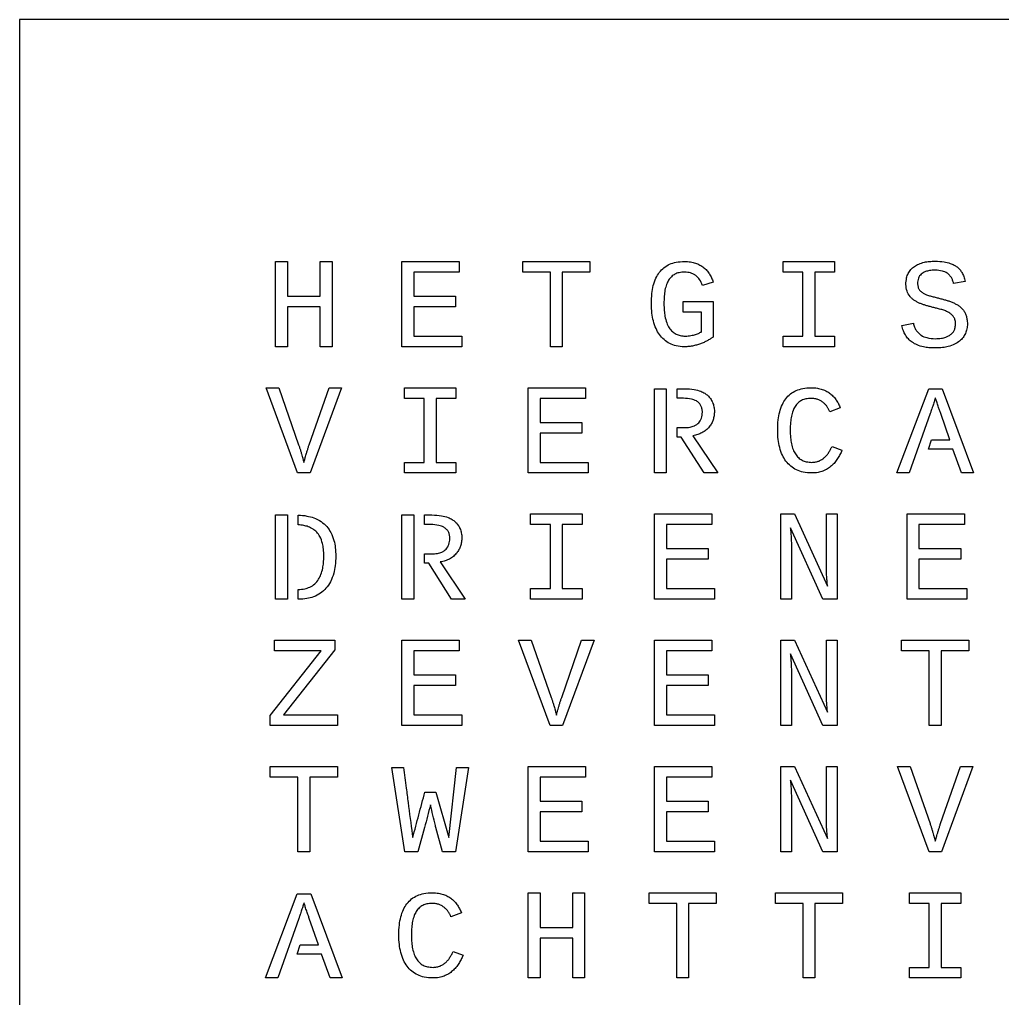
# Model space of a CAD drawing. Extents: x 0 to 550, y 0 to 550.
# Drawn here: x 0 to 259.4, y 291.6 to 550 of the extents above; entities that cross this region are included whole.
import ezdxf

# ---------------------------------------------------------------- set-up
doc = ezdxf.new("R2010")
doc.units = 0
doc.header["$MEASUREMENT"] = 0
for name, color, linetype in [('Rectangle', 7, 'Continuous'), ('ShapeString', 7, 'Continuous'), ('ShapeString001', 7, 'Continuous'), ('ShapeString002', 7, 'Continuous'), ('ShapeString003', 7, 'Continuous'), ('ShapeString004', 7, 'Continuous'), ('ShapeString005', 7, 'Continuous'), ('ShapeString013', 7, 'Continuous'), ('ShapeString014', 7, 'Continuous'), ('ShapeString015', 7, 'Continuous'), ('ShapeString016', 7, 'Continuous'), ('ShapeString017', 7, 'Continuous'), ('ShapeString018', 7, 'Continuous'), ('ShapeString026', 7, 'Continuous'), ('ShapeString027', 7, 'Continuous'), ('ShapeString028', 7, 'Continuous'), ('ShapeString029', 7, 'Continuous'), ('ShapeString030', 7, 'Continuous'), ('ShapeString031', 7, 'Continuous'), ('ShapeString039', 7, 'Continuous'), ('ShapeString040', 7, 'Continuous'), ('ShapeString041', 7, 'Continuous'), ('ShapeString042', 7, 'Continuous'), ('ShapeString043', 7, 'Continuous'), ('ShapeString044', 7, 'Continuous'), ('ShapeString052', 7, 'Continuous'), ('ShapeString053', 7, 'Continuous'), ('ShapeString054', 7, 'Continuous'), ('ShapeString055', 7, 'Continuous'), ('ShapeString056', 7, 'Continuous'), ('ShapeString057', 7, 'Continuous'), ('ShapeString065', 7, 'Continuous'), ('ShapeString066', 7, 'Continuous'), ('ShapeString067', 7, 'Continuous'), ('ShapeString068', 7, 'Continuous'), ('ShapeString069', 7, 'Continuous'), ('ShapeString070', 7, 'Continuous')]:
    doc.layers.add(name, color=color, linetype=linetype)

msp = doc.modelspace()

# ---------------------------------------------------------------- linework, layer by layer
at = {"layer": 'Rectangle', "flags": 128}
msp.add_lwpolyline([(0, 0), (550, 0), (550, 550), (0, 550), (0, 0)], dxfattribs=at)
at = {"layer": 'ShapeString', "flags": 128}
msp.add_lwpolyline([(70.71, 474.19), (70.71, 463.64), (67.55, 463.64), (67.55, 486.15), (70.71, 486.15), (70.71, 477.01), (79.31, 477.01), (79.31, 486.15), (82.46, 486.15), (82.46, 463.64), (79.31, 463.64), (79.31, 474.19), (70.71, 474.19)], dxfattribs=at)
at = {"layer": 'ShapeString001', "flags": 128}
msp.add_lwpolyline([(100.89, 486.15), (116.04, 486.15), (116.04, 483.34), (104.04, 483.34), (104.04, 477.01), (115.06, 477.01), (115.06, 474.19), (104.04, 474.19), (104.04, 466.46), (116.71, 466.46), (116.71, 463.64), (100.89, 463.64), (100.89, 486.15)], dxfattribs=at)
at = {"layer": 'ShapeString002', "flags": 128}
msp.add_lwpolyline([(143.24, 483.34), (143.24, 463.64), (140.11, 463.64), (140.11, 483.34), (132.8, 483.34), (132.8, 486.15), (150.54, 486.15), (150.54, 483.34), (143.24, 483.34)], dxfattribs=at)
at = {"layer": 'ShapeString003', "flags": 128}
msp.add_lwpolyline([(168.84, 483.27, -0.063725), (170.06, 484.51, -0.063029), (171.56, 485.42, -0.058602), (173.26, 485.95, -0.046575), (175.48, 486.15, -0.036846), (177.11, 486.03, -0.046349), (178.37, 485.72, -0.041822), (179.56, 485.21, -0.046827), (180.52, 484.57, -0.043393), (181.37, 483.78, -0.043788), (182.06, 482.86, -0.02807), (182.62, 481.84, -0.027275), (183.07, 480.73), (180.25, 479.82, 0.06002), (179.45, 481.37, 0.073262), (178.48, 482.42, 0.051723), (177.84, 482.83, 0.048325), (177.07, 483.13, 0.03775), (176.36, 483.28, 0.032275), (175.5, 483.34, 0.052565), (174.05, 483.19, 0.066729), (172.97, 482.8, 0.069783), (172.05, 482.14, 0.065486), (171.29, 481.21, 0.051171), (170.76, 480.11, 0.039764), (170.34, 478.59, 0.025483), (170.14, 477.02, 0.019855), (170.06, 475, 0.020376), (170.13, 473.17, 0.025393), (170.33, 471.71, 0.042028), (170.82, 469.91, 0.054841), (171.46, 468.63, 0.064874), (172.29, 467.64, 0.070524), (173.27, 466.97, 0.062603), (174.34, 466.6, 0.052433), (175.69, 466.46, 0.022347), (176.47, 466.49, 0.025458), (177.16, 466.59, 0.013429), (177.84, 466.74, 0.016135), (178.39, 466.9, 0.014495), (178.95, 467.09, 0.01953), (179.35, 467.26, 0.011335), (179.75, 467.46, 0.019567), (179.97, 467.6), (179.97, 472.79), (175.14, 472.79), (175.14, 475.6), (183.04, 475.6), (183.04, 466.17, -0.008929), (182.44, 465.79, -0.007054), (181.67, 465.32, -0.018908), (180.87, 464.91, -0.016497), (179.93, 464.51, -0.020333), (178.96, 464.18, -0.017975), (177.84, 463.88, -0.027722), (176.7, 463.71, -0.024943), (175.42, 463.64, -0.054232), (173.27, 463.88, -0.065221), (171.58, 464.49, -0.058351), (170.09, 465.51, -0.0579), (168.87, 466.85, -0.049443), (167.97, 468.43, -0.042492), (167.28, 470.44, -0.033435), (166.89, 472.53, -0.028821), (166.75, 475, -0.026361), (166.89, 477.68, -0.033371), (167.26, 479.78, -0.045727), (167.95, 481.78, -0.055888), (168.84, 483.27)], format="xyb", dxfattribs=at)
at = {"layer": 'ShapeString004', "flags": 128}
msp.add_lwpolyline([(201.55, 486.15), (215.12, 486.15), (215.12, 483.34), (209.91, 483.34), (209.91, 466.46), (215.12, 466.46), (215.12, 463.64), (201.55, 463.64), (201.55, 466.46), (206.76, 466.46), (206.76, 483.34), (201.55, 483.34), (201.55, 486.15)], dxfattribs=at)
at = {"layer": 'ShapeString005', "flags": 128}
msp.add_lwpolyline([(242.4, 476.52, -0.002952), (243.42, 476.25, -0.003246), (244.34, 476, -0.015457), (245.26, 475.72, -0.016129), (246.11, 475.39, -0.023944), (246.95, 475.01, -0.02551), (247.7, 474.58, -0.042603), (248.38, 474.06, -0.042628), (248.97, 473.44, -0.047418), (249.45, 472.73, -0.042652), (249.83, 471.85, -0.049184), (250.05, 470.94, -0.035854), (250.15, 469.64, -0.051346), (250.02, 468.37, -0.051361), (249.63, 467.16, -0.062202), (249, 466.08, -0.058509), (248.07, 465.13, -0.058916), (246.78, 464.3, -0.050552), (245.1, 463.68, -0.034401), (243.63, 463.41, -0.028144), (241.8, 463.31, -0.023106), (240.01, 463.39, -0.028585), (238.58, 463.61, -0.045252), (236.86, 464.14, -0.056557), (235.59, 464.83, -0.050795), (234.59, 465.7, -0.051502), (233.8, 466.75, -0.045413), (233.25, 467.87, -0.040093), (232.86, 469.21), (235.9, 469.83, 0.040071), (236.21, 468.83, 0.046579), (236.61, 468.03, 0.055529), (237.22, 467.28, 0.055685), (237.97, 466.67, 0.082081), (239.47, 466.04, 0.059161), (241.69, 465.77, 0.03572), (243.32, 465.89, 0.04852), (244.49, 466.18, 0.038219), (245.18, 466.48, 0.043895), (245.73, 466.84, 0.051802), (246.25, 467.33, 0.052241), (246.64, 467.92, 0.070384), (246.92, 468.68, 0.053186), (247.04, 469.75, 0.071918), (246.88, 470.8, 0.088257), (246.5, 471.58, 0.05884), (245.89, 472.22, 0.053397), (245.08, 472.76, 0.031477), (244.19, 473.17, 0.027266), (243.11, 473.51, 0.00171), (242.02, 473.79, 0.00191), (241.05, 474.04, -0.002624), (240.08, 474.3, -0.002977), (239.23, 474.54, -0.01315), (238.4, 474.8, -0.013547), (237.62, 475.1, -0.02304), (236.86, 475.45, -0.023934), (236.18, 475.85, -0.037848), (235.55, 476.34, -0.038865), (235.01, 476.9, -0.088454), (234.23, 478.32, -0.082002), (233.94, 480.04, -0.049421), (234.12, 481.83, -0.07155), (234.54, 483.01, -0.060718), (235.25, 484.04, -0.062059), (236.17, 484.85, -0.053002), (237.32, 485.47, -0.044244), (238.82, 485.95, -0.02972), (240.11, 486.15, -0.024461), (241.69, 486.23, -0.036312), (243.99, 486.06, -0.048837), (245.65, 485.65, -0.037608), (246.63, 485.22, -0.042733), (247.42, 484.71, -0.049583), (248.14, 484.01, -0.049839), (248.72, 483.2, -0.03681), (249.2, 482.18, -0.030732), (249.61, 480.89), (246.51, 480.35, 0.037876), (246.26, 481.2, 0.044274), (245.93, 481.88, 0.054284), (245.42, 482.54, 0.055578), (244.81, 483.06, 0.085547), (243.55, 483.62, 0.062356), (241.67, 483.86, 0.036961), (240.14, 483.74, 0.052233), (239.09, 483.47, 0.044062), (238.46, 483.17, 0.051669), (237.97, 482.81, 0.060674), (237.55, 482.32, 0.059282), (237.25, 481.73, 0.049847), (237.08, 481.07, 0.039569), (237.01, 480.22, 0.070469), (237.13, 479.4, 0.079829), (237.44, 478.73, 0.060075), (237.94, 478.19, 0.053182), (238.63, 477.71, 0.030188), (239.4, 477.36, 0.025206), (240.37, 477.05, 0.00064), (241.38, 476.79, 0.000628), (242.4, 476.52)], format="xyb", dxfattribs=at)
at = {"layer": 'ShapeString013', "flags": 128}
msp.add_lwpolyline([(76.64, 430.31), (73.38, 430.31), (65.05, 452.82), (68.37, 452.82), (73.64, 437.74, -0.006561), (73.9, 436.99, -0.006121), (74.15, 436.18, -0.001757), (74.39, 435.36, -0.002038), (74.59, 434.66, -0.002307), (74.82, 433.86, -0.002384), (75.03, 433.08, -0.002787), (75.23, 433.82, -0.002581), (75.46, 434.63, -0.001494), (75.66, 435.32, -0.001269), (75.9, 436.13, -0.003514), (76.15, 436.96, -0.003683), (76.41, 437.74), (81.66, 452.82), (84.96, 452.82), (76.64, 430.31)], format="xyb", dxfattribs=at)
at = {"layer": 'ShapeString014', "flags": 128}
msp.add_lwpolyline([(109.91, 433.12), (115.12, 433.12), (115.12, 430.31), (101.55, 430.31), (101.55, 433.12), (106.76, 433.12), (106.76, 450), (101.55, 450), (101.55, 452.82), (115.12, 452.82), (115.12, 450), (109.91, 450), (109.91, 433.12)], dxfattribs=at)
at = {"layer": 'ShapeString015', "flags": 128}
msp.add_lwpolyline([(137.38, 440.86), (137.38, 433.12), (150.05, 433.12), (150.05, 430.31), (134.22, 430.31), (134.22, 452.82), (149.38, 452.82), (149.38, 450), (137.38, 450), (137.38, 443.67), (148.39, 443.67), (148.39, 440.86), (137.38, 440.86)], dxfattribs=at)
at = {"layer": 'ShapeString016', "flags": 128}
msp.add_lwpolyline([(170.69, 452.56), (170.69, 430.31), (167.55, 430.31), (167.55, 452.56), (170.69, 452.56)], dxfattribs=at)
msp.add_lwpolyline([(182.89, 448.97, -0.050545), (183.25, 447.81, -0.050551), (183.37, 446.61, -0.036551), (183.28, 445.39, -0.042367), (183.04, 444.37, -0.048434), (182.63, 443.4, -0.046885), (182.03, 442.51, -0.051681), (181.15, 441.63, -0.050767), (180.09, 440.93, -0.042549), (179.01, 440.47, -0.037011), (177.7, 440.16), (184.29, 430.31), (180.67, 430.31), (174.63, 439.79), (173.52, 439.79), (173.52, 442.28), (175.32, 442.28, 0.044113), (176.96, 442.42, 0.061396), (178.09, 442.77, 0.047574), (178.73, 443.14, 0.052496), (179.24, 443.58, 0.053941), (179.64, 444.12, 0.050045), (179.95, 444.79, 0.041747), (180.14, 445.54, 0.039939), (180.21, 446.36, 0.052603), (180.1, 447.32, 0.064598), (179.84, 448.07, 0.076008), (179.35, 448.76, 0.070169), (178.62, 449.32, 0.079231), (177.33, 449.81, 0.050697), (175.19, 450.03), (173.52, 450.03), (173.52, 452.56), (175.5, 452.56, -0.039451), (178.02, 452.36, -0.054414), (179.79, 451.87, -0.043009), (180.82, 451.36, -0.048743), (181.64, 450.74, -0.054186), (182.35, 449.94, -0.052419), (182.89, 448.97)], format="xyb", dxfattribs=at)
at = {"layer": 'ShapeString017', "flags": 128}
msp.add_lwpolyline([(214.43, 437.34), (217.04, 436.3, -0.023014), (216.53, 435.19, -0.022242), (215.9, 434.1, -0.03593), (215.16, 433.09, -0.035394), (214.27, 432.19, -0.04403), (213.26, 431.44, -0.040821), (212.04, 430.82, -0.052998), (210.74, 430.45, -0.043217), (209.09, 430.31, -0.049904), (206.81, 430.54, -0.062198), (205.06, 431.12, -0.058276), (203.52, 432.12, -0.058738), (202.26, 433.43, -0.051908), (201.33, 435.01, -0.044707), (200.61, 437.01, -0.033661), (200.23, 439.12, -0.02828), (200.08, 441.66, -0.027631), (200.23, 444.33, -0.034625), (200.61, 446.42, -0.046116), (201.32, 448.42, -0.055785), (202.23, 449.93, -0.062906), (203.46, 451.17, -0.06188), (204.98, 452.08, -0.05773), (206.69, 452.61, -0.046144), (208.92, 452.82, -0.037273), (210.57, 452.7, -0.047027), (211.84, 452.38, -0.041062), (213.05, 451.86, -0.046445), (214.01, 451.21, -0.037693), (214.86, 450.42, -0.038485), (215.56, 449.52, -0.026906), (216.14, 448.54, -0.027587), (216.6, 447.52), (213.84, 446.49, 0.029519), (213.54, 447.13, 0.027157), (213.15, 447.79, 0.038438), (212.68, 448.38, 0.038143), (212.12, 448.91, 0.044701), (211.49, 449.34, 0.040369), (210.72, 449.7, 0.049018), (209.91, 449.92, 0.042443), (208.93, 450, 0.052693), (207.51, 449.85, 0.065247), (206.41, 449.47, 0.068674), (205.48, 448.82, 0.06386), (204.69, 447.88, 0.051304), (204.14, 446.78, 0.040142), (203.7, 445.27, 0.027738), (203.48, 443.71, 0.021311), (203.39, 441.66, 0.022619), (203.49, 439.63, 0.028428), (203.72, 438.02, 0.03981), (204.17, 436.49, 0.049672), (204.75, 435.34, 0.063894), (205.55, 434.37, 0.068457), (206.51, 433.68, 0.0659), (207.64, 433.28, 0.052987), (209.12, 433.12, 0.046443), (210.13, 433.22, 0.053124), (210.99, 433.47, 0.039378), (211.78, 433.9, 0.041114), (212.47, 434.42, 0.034371), (213.07, 435.05, 0.033754), (213.59, 435.77, 0.0197), (214.04, 436.55, 0.019987), (214.43, 437.34)], format="xyb", dxfattribs=at)
at = {"layer": 'ShapeString018', "flags": 128}
msp.add_lwpolyline([(239.91, 436.61), (240.72, 439.07), (245.52, 439.07), (243.11, 446.04, -0.001217), (242.8, 446.93, -0.00283), (242.66, 447.31, -0.003753), (242.44, 447.95, -0.004226), (242.24, 448.52, 0.00036), (242.06, 449.1, 0.000476), (241.91, 449.54, 0.000533), (241.77, 449.98, 0.001179), (241.71, 450.18, 0.006301), (241.64, 449.98, 0.002804), (241.51, 449.53, -0.003072), (241.37, 449.09, -0.002307), (241.19, 448.51, -0.001507), (241, 447.94, -0.001325), (240.78, 447.29, -0.000675), (240.47, 446.33, -0.002174), (240.37, 446.04), (234.78, 430.31), (231.55, 430.31), (239.96, 452.56), (243.54, 452.56), (251.79, 430.31), (248.6, 430.31), (246.32, 436.61), (239.91, 436.61)], format="xyb", dxfattribs=at)
at = {"layer": 'ShapeString026', "flags": 128}
msp.add_lwpolyline([(70.72, 396.98), (67.55, 396.98), (67.55, 419.22), (70.72, 419.22), (70.72, 396.98)], dxfattribs=at)
msp.add_lwpolyline([(80.86, 399.88, -0.06225), (79.38, 398.56, -0.06133), (77.59, 397.62, -0.048813), (75.83, 397.15, -0.040787), (73.65, 396.98), (73.52, 396.98), (73.52, 399.55, 0.047532), (75.25, 399.74, 0.058455), (76.58, 400.18, 0.072575), (77.87, 401.03, 0.070147), (78.9, 402.25, 0.051459), (79.53, 403.5, 0.041234), (80, 405.18, 0.026479), (80.2, 406.59, 0.02161), (80.27, 408.32, 0.025895), (80.17, 410.23, 0.033283), (79.92, 411.7, 0.057557), (79.26, 413.5, 0.074055), (78.4, 414.72, 0.062562), (77.43, 415.51, 0.055348), (76.15, 416.13, 0.038511), (74.99, 416.45, 0.031432), (73.52, 416.63), (73.52, 419.2, -0.034593), (75.81, 418.95, -0.042566), (77.62, 418.46, -0.060028), (79.57, 417.47, -0.065948), (81.06, 416.16, -0.061566), (82.15, 414.56, -0.053025), (82.95, 412.46, -0.035882), (83.3, 410.62, -0.029192), (83.44, 408.32, -0.029647), (83.29, 405.84, -0.036262), (82.9, 403.85, -0.052683), (82.04, 401.61, -0.060524), (80.86, 399.88)], format="xyb", dxfattribs=at)
at = {"layer": 'ShapeString027', "flags": 128}
msp.add_lwpolyline([(104.02, 396.98), (100.89, 396.98), (100.89, 419.22), (104.02, 419.22), (104.02, 396.98)], dxfattribs=at)
msp.add_lwpolyline([(115.36, 409.18, -0.051759), (114.48, 408.29, -0.050846), (113.42, 407.59, -0.042602), (112.34, 407.14, -0.037047), (111.03, 406.82), (117.63, 396.98), (114, 396.98), (107.97, 406.46), (106.86, 406.46), (106.86, 408.94), (108.66, 408.94, 0.04409), (110.29, 409.09, 0.061373), (111.42, 409.44, 0.047579), (112.07, 409.8, 0.052515), (112.57, 410.24, 0.053981), (112.98, 410.79, 0.050085), (113.28, 411.45, 0.04167), (113.47, 412.21, 0.039914), (113.54, 413.02, 0.052586), (113.44, 413.99, 0.064579), (113.17, 414.74, 0.076001), (112.68, 415.43, 0.070174), (111.96, 415.99, 0.079254), (110.66, 416.48, 0.050712), (108.53, 416.69), (106.86, 416.69), (106.86, 419.22), (108.83, 419.22, -0.03946), (111.35, 419.02, -0.05442), (113.12, 418.54, -0.043002), (114.16, 418.02, -0.048729), (114.98, 417.41, -0.054159), (115.68, 416.61, -0.052392), (116.22, 415.64, -0.05046), (116.58, 414.48, -0.050449), (116.7, 413.28, -0.036442), (116.61, 412.06, -0.042252), (116.37, 411.03, -0.048384), (115.96, 410.07, -0.046926), (115.36, 409.18)], format="xyb", dxfattribs=at)
at = {"layer": 'ShapeString028', "flags": 128}
msp.add_lwpolyline([(134.88, 419.49), (148.45, 419.49), (148.45, 416.67), (143.24, 416.67), (143.24, 399.79), (148.45, 399.79), (148.45, 396.98), (134.88, 396.98), (134.88, 399.79), (140.09, 399.79), (140.09, 416.67), (134.88, 416.67), (134.88, 419.49)], dxfattribs=at)
at = {"layer": 'ShapeString029', "flags": 128}
msp.add_lwpolyline([(183.38, 399.79), (183.38, 396.98), (167.55, 396.98), (167.55, 419.49), (182.71, 419.49), (182.71, 416.67), (170.71, 416.67), (170.71, 410.34), (181.72, 410.34), (181.72, 407.53), (170.71, 407.53), (170.71, 399.79), (183.38, 399.79)], dxfattribs=at)
at = {"layer": 'ShapeString030', "flags": 128}
msp.add_lwpolyline([(200.89, 396.98), (200.89, 419.49), (204.55, 419.49), (213.25, 400.46, -0.003861), (213.18, 401.13, -0.003369), (213.11, 401.9, -0.006601), (213.05, 402.55, -0.005274), (213, 403.36, -0.006795), (212.97, 404.19, -0.006542), (212.96, 405.04), (212.96, 419.49), (215.79, 419.49), (215.79, 396.98), (212, 396.98), (203.43, 415.87, -0.000668), (203.49, 415.15, -0.000631), (203.56, 414.4, -0.005635), (203.61, 413.76, -0.004826), (203.65, 413.01, -0.006988), (203.68, 412.28, -0.00794), (203.69, 411.63), (203.69, 396.98), (200.89, 396.98)], format="xyb", dxfattribs=at)
at = {"layer": 'ShapeString031', "flags": 128}
msp.add_lwpolyline([(250.05, 399.79), (250.05, 396.98), (234.22, 396.98), (234.22, 419.49), (249.38, 419.49), (249.38, 416.67), (237.38, 416.67), (237.38, 410.34), (248.39, 410.34), (248.39, 407.53), (237.38, 407.53), (237.38, 399.79), (250.05, 399.79)], dxfattribs=at)
at = {"layer": 'ShapeString039', "flags": 128}
msp.add_lwpolyline([(67.29, 383.34), (67.29, 386.15), (83.15, 386.15), (83.15, 383.61), (69.66, 366.46), (83.93, 366.46), (83.93, 363.64), (66.09, 363.64), (66.09, 366.25), (79.58, 383.33), (67.29, 383.34)], dxfattribs=at)
at = {"layer": 'ShapeString040', "flags": 128}
msp.add_lwpolyline([(116.71, 366.46), (116.71, 363.64), (100.89, 363.64), (100.89, 386.15), (116.04, 386.15), (116.04, 383.34), (104.04, 383.34), (104.04, 377.01), (115.06, 377.01), (115.06, 374.19), (104.04, 374.19), (104.04, 366.46), (116.71, 366.46)], dxfattribs=at)
at = {"layer": 'ShapeString041', "flags": 128}
msp.add_lwpolyline([(140.31, 371.07, -0.006515), (140.56, 370.32, -0.006085), (140.81, 369.51, -0.001669), (141.05, 368.7, -0.00194), (141.25, 368, -0.002109), (141.48, 367.19, -0.002181), (141.69, 366.41, -0.002728), (141.9, 367.16, -0.002523), (142.12, 367.96, -0.001393), (142.32, 368.65, -0.001181), (142.56, 369.47, -0.003612), (142.82, 370.29, -0.00378), (143.08, 371.07), (148.32, 386.15), (151.63, 386.15), (143.31, 363.64), (140.05, 363.64), (131.71, 386.15), (135.03, 386.15), (140.31, 371.07)], format="xyb", dxfattribs=at)
at = {"layer": 'ShapeString042', "flags": 128}
msp.add_lwpolyline([(183.38, 366.46), (183.38, 363.64), (167.55, 363.64), (167.55, 386.15), (182.71, 386.15), (182.71, 383.34), (170.71, 383.34), (170.71, 377.01), (181.72, 377.01), (181.72, 374.19), (170.71, 374.19), (170.71, 366.46), (183.38, 366.46)], dxfattribs=at)
at = {"layer": 'ShapeString043', "flags": 128}
msp.add_lwpolyline([(200.89, 363.64), (200.89, 386.15), (204.55, 386.15), (213.25, 367.13, -0.003818), (213.18, 367.8, -0.003341), (213.11, 368.57, -0.006562), (213.05, 369.22, -0.005258), (213, 370.03, -0.006782), (212.97, 370.85, -0.006538), (212.96, 371.71), (212.96, 386.15), (215.79, 386.15), (215.79, 363.64), (212, 363.64), (203.43, 382.54, -0.000685), (203.49, 381.82, -0.000646), (203.56, 381.06, -0.005635), (203.61, 380.43, -0.004826), (203.65, 379.68, -0.006968), (203.68, 378.94, -0.00794), (203.69, 378.29), (203.69, 363.64), (200.89, 363.64)], format="xyb", dxfattribs=at)
at = {"layer": 'ShapeString044', "flags": 128}
msp.add_lwpolyline([(243.24, 383.34), (243.24, 363.64), (240.11, 363.64), (240.11, 383.34), (232.8, 383.34), (232.8, 386.15), (250.54, 386.15), (250.54, 383.34), (243.24, 383.34)], dxfattribs=at)
at = {"layer": 'ShapeString052', "flags": 128}
msp.add_lwpolyline([(73.44, 350), (66.14, 350), (66.14, 352.82), (83.88, 352.82), (83.88, 350), (76.58, 350), (76.58, 330.31), (73.44, 330.31), (73.44, 350)], dxfattribs=at)
at = {"layer": 'ShapeString053', "flags": 128}
msp.add_lwpolyline([(113.24, 334.03), (115.35, 352.56), (118.46, 352.56), (115, 330.31), (111.57, 330.31), (109.86, 336.69, 0.00142), (109.72, 337.27, 0.00015), (108.44, 342.67, 0.000683), (107.65, 339.67, 0.000689), (106.88, 336.69), (105.13, 330.31), (101.7, 330.31), (98.22, 352.56), (101.34, 352.56, 0.000085), (102.04, 347.13, 0.00012), (102.53, 343.29, 0.000568), (103.63, 334.92, 0.005378), (103.76, 334.03, 0.000313), (105.36, 340.04, 0.000312), (106.95, 346.06), (109.84, 346.06), (113.24, 334.03)], format="xyb", dxfattribs=at)
at = {"layer": 'ShapeString054', "flags": 128}
msp.add_lwpolyline([(134.22, 352.82), (149.38, 352.82), (149.38, 350), (137.38, 350), (137.38, 343.67), (148.39, 343.67), (148.39, 340.86), (137.38, 340.86), (137.38, 333.12), (150.05, 333.12), (150.05, 330.31), (134.22, 330.31), (134.22, 352.82)], dxfattribs=at)
at = {"layer": 'ShapeString055', "flags": 128}
msp.add_lwpolyline([(181.72, 340.86), (170.71, 340.86), (170.71, 333.12), (183.38, 333.12), (183.38, 330.31), (167.55, 330.31), (167.55, 352.82), (182.71, 352.82), (182.71, 350), (170.71, 350), (170.71, 343.67), (181.72, 343.67), (181.72, 340.86)], dxfattribs=at)
at = {"layer": 'ShapeString056', "flags": 128}
msp.add_lwpolyline([(212.96, 352.82), (215.79, 352.82), (215.79, 330.31), (212, 330.31), (203.43, 349.2, -0.0007), (203.49, 348.49, -0.000659), (203.56, 347.73, -0.005669), (203.61, 347.09, -0.004841), (203.65, 346.35, -0.006988), (203.68, 345.61, -0.00794), (203.69, 344.96), (203.69, 330.31), (200.89, 330.31), (200.89, 352.82), (204.55, 352.82), (213.25, 333.79, -0.003818), (213.18, 334.46, -0.003341), (213.11, 335.23, -0.006601), (213.05, 335.88, -0.005274), (213, 336.69, -0.006799), (212.97, 337.52, -0.006538), (212.96, 338.38), (212.96, 352.82)], format="xyb", dxfattribs=at)
at = {"layer": 'ShapeString057', "flags": 128}
msp.add_lwpolyline([(248.32, 352.82), (251.63, 352.82), (243.31, 330.31), (240.05, 330.31), (231.71, 352.82), (235.03, 352.82), (240.31, 337.74, -0.006562), (240.56, 336.99, -0.006122), (240.81, 336.18, -0.001753), (241.05, 335.36, -0.002033), (241.25, 334.66, -0.00215), (241.48, 333.86, -0.002222), (241.69, 333.08, -0.00277), (241.9, 333.82, -0.002565), (242.12, 334.63, -0.001488), (242.32, 335.32, -0.001265), (242.56, 336.13, -0.003651), (242.82, 336.96, -0.003825), (243.08, 337.74), (248.32, 352.82)], format="xyb", dxfattribs=at)
at = {"layer": 'ShapeString065', "flags": 128}
msp.add_lwpolyline([(75.58, 315.19, 0.00048), (75.39, 315.77, 0.000636), (75.25, 316.21, 0.000565), (75.1, 316.65, 0.001252), (75.04, 316.85, 0.006444), (74.98, 316.65, 0.002862), (74.84, 316.2, -0.002602), (74.71, 315.76, -0.001948), (74.52, 315.18, -0.001361), (74.33, 314.61, -0.001194), (74.12, 313.96, -0.000615), (73.81, 313, -0.001974), (73.71, 312.7), (68.11, 296.98), (64.88, 296.98), (73.29, 319.22), (76.87, 319.22), (85.13, 296.98), (81.93, 296.98), (79.66, 303.27), (73.25, 303.27), (74.05, 305.74), (78.85, 305.74), (76.45, 312.7, -0.001046), (76.13, 313.59, -0.002429), (75.99, 313.98, -0.003632), (75.77, 314.62, -0.004102), (75.58, 315.19)], format="xyb", dxfattribs=at)
at = {"layer": 'ShapeString066', "flags": 128}
msp.add_lwpolyline([(114.43, 304.01), (117.04, 302.97, -0.023014), (116.53, 301.86, -0.022242), (115.9, 300.77, -0.036036), (115.16, 299.76, -0.035541), (114.27, 298.86, -0.04403), (113.26, 298.1, -0.040821), (112.04, 297.49, -0.052998), (110.74, 297.12, -0.043217), (109.09, 296.98, -0.049904), (106.81, 297.2, -0.062198), (105.06, 297.79, -0.058396), (103.52, 298.78, -0.058819), (102.26, 300.1, -0.051881), (101.33, 301.68, -0.044705), (100.61, 303.68, -0.033639), (100.23, 305.79, -0.028274), (100.08, 308.33, -0.027631), (100.23, 310.99, -0.034625), (100.61, 313.09, -0.046088), (101.32, 315.09, -0.055699), (102.23, 316.6, -0.062962), (103.46, 317.84, -0.061949), (104.98, 318.75, -0.057794), (106.69, 319.28, -0.046205), (108.92, 319.49, -0.037357), (110.57, 319.36, -0.047122), (111.84, 319.05, -0.041151), (113.05, 318.52, -0.046534), (114.01, 317.88, -0.037767), (114.86, 317.09, -0.038532), (115.56, 316.19, -0.026855), (116.14, 315.2, -0.027557), (116.6, 314.19), (113.83, 313.15, 0.029392), (113.55, 313.79, 0.026975), (113.15, 314.45, 0.038256), (112.68, 315.05, 0.03789), (112.12, 315.57, 0.044836), (111.49, 316.01, 0.040508), (110.72, 316.36, 0.049155), (109.91, 316.59, 0.042579), (108.93, 316.67, 0.052693), (107.51, 316.52, 0.065247), (106.42, 316.13, 0.068674), (105.48, 315.49, 0.06386), (104.69, 314.55, 0.051304), (104.14, 313.45, 0.040142), (103.7, 311.94, 0.027738), (103.48, 310.38, 0.021311), (103.39, 308.33, 0.022613), (103.49, 306.29, 0.028434), (103.72, 304.69, 0.03981), (104.17, 303.16, 0.049641), (104.75, 302.01, 0.063997), (105.55, 301.03, 0.06864), (106.51, 300.35, 0.06599), (107.64, 299.95, 0.053079), (109.12, 299.79, 0.046572), (110.13, 299.88, 0.053249), (110.99, 300.14, 0.039258), (111.78, 300.56, 0.041021), (112.47, 301.09, 0.034161), (113.07, 301.72, 0.033606), (113.59, 302.44, 0.019617), (114.04, 303.21, 0.019921), (114.43, 304.01)], format="xyb", dxfattribs=at)
at = {"layer": 'ShapeString067', "flags": 128}
msp.add_lwpolyline([(134.22, 319.49), (137.38, 319.49), (137.38, 310.34), (145.98, 310.34), (145.98, 319.49), (149.12, 319.49), (149.12, 296.98), (145.98, 296.98), (145.98, 307.53), (137.38, 307.53), (137.38, 296.98), (134.22, 296.98), (134.22, 319.49)], dxfattribs=at)
at = {"layer": 'ShapeString068', "flags": 128}
msp.add_lwpolyline([(183.88, 319.49), (183.88, 316.67), (176.58, 316.67), (176.58, 296.98), (173.44, 296.98), (173.44, 316.67), (166.14, 316.67), (166.14, 319.49), (183.88, 319.49)], dxfattribs=at)
at = {"layer": 'ShapeString069', "flags": 128}
msp.add_lwpolyline([(217.21, 319.49), (217.21, 316.67), (209.91, 316.67), (209.91, 296.98), (206.78, 296.98), (206.78, 316.67), (199.47, 316.67), (199.47, 319.49), (217.21, 319.49)], dxfattribs=at)
at = {"layer": 'ShapeString070', "flags": 128}
msp.add_lwpolyline([(234.88, 296.98), (234.88, 299.79), (240.09, 299.79), (240.09, 316.67), (234.88, 316.67), (234.88, 319.49), (248.45, 319.49), (248.45, 316.67), (243.24, 316.67), (243.24, 299.79), (248.45, 299.79), (248.45, 296.98), (234.88, 296.98)], dxfattribs=at)

doc.saveas('drawing.dxf')
